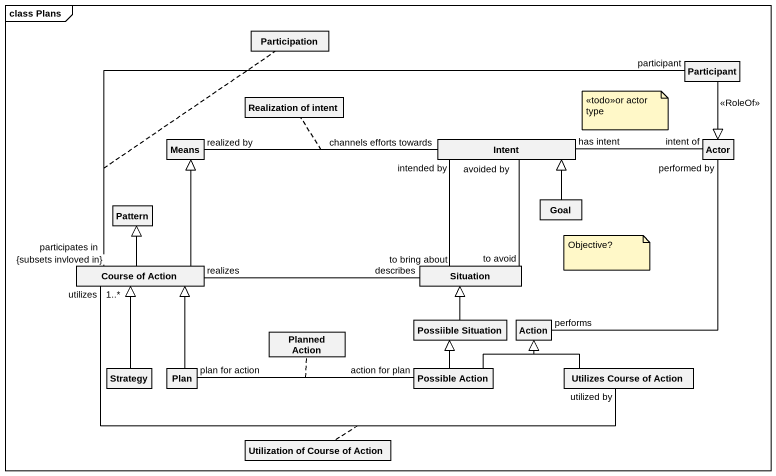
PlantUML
@startuml
mainframe class Plans
hide circle
hide empty members
class Participation
class "Realization of intent" as Realization_of_intent
class "Participant" as Participant_
class Means
class Intent
class "Actor" as Actor_
class Pattern
class Goal
class "Course of Action" as Course_of_Action
class Situation
class "Possiible Situation" as Possiible_Situation
class "Action" as Action_
class Strategy
class Plan
class "Planned Action" as Planned_Action
class "Possible Action" as Possible_Action
class "Utilizes Course of Action" as Utilizes_Course_of_Action
class "Utilization of Course of Action" as Utilization_of_Course_of
Participant_ --|> Actor_ : <<RoleOf>>
Means "realized by" -right- "channels efforts towards" Intent
(Means, Intent) .. Realization_of_intent
Intent "intended by" -- "to bring about" Situation
Intent "avoided by" -- "to avoid" Situation
Actor_ "intent of" -left- "has intent" Intent
Actor_ "performed by" -- "performs" Action_
Goal -up-|> Intent
Course_of_Action "participates in\n{subsets invloved in}" -right- "participant" Participant_
(Course_of_Action, Participant_) .. Participation
Course_of_Action -up-|> Means
Course_of_Action -up-|> Pattern
Course_of_Action "realizes" -right- "describes" Situation
Possiible_Situation -up-|> Situation
Strategy -up-|> Course_of_Action
Plan -up-|> Course_of_Action
Plan "plan for action" -right- "action for plan" Possible_Action
(Plan, Possible_Action) .. Planned_Action
Possible_Action -up-|> Possiible_Situation
Possible_Action -right-|> Action_
Utilizes_Course_of_Action "utilized by" -left- "utilizes\n1..*" Course_of_Action
(Utilizes_Course_of_Action, Course_of_Action) .. Utilization_of_Course_of
Utilizes_Course_of_Action -left-|> Action_
note as N1
  <<todo>>or actor type
end note
note as N2
  Objective?
end note
@enduml
